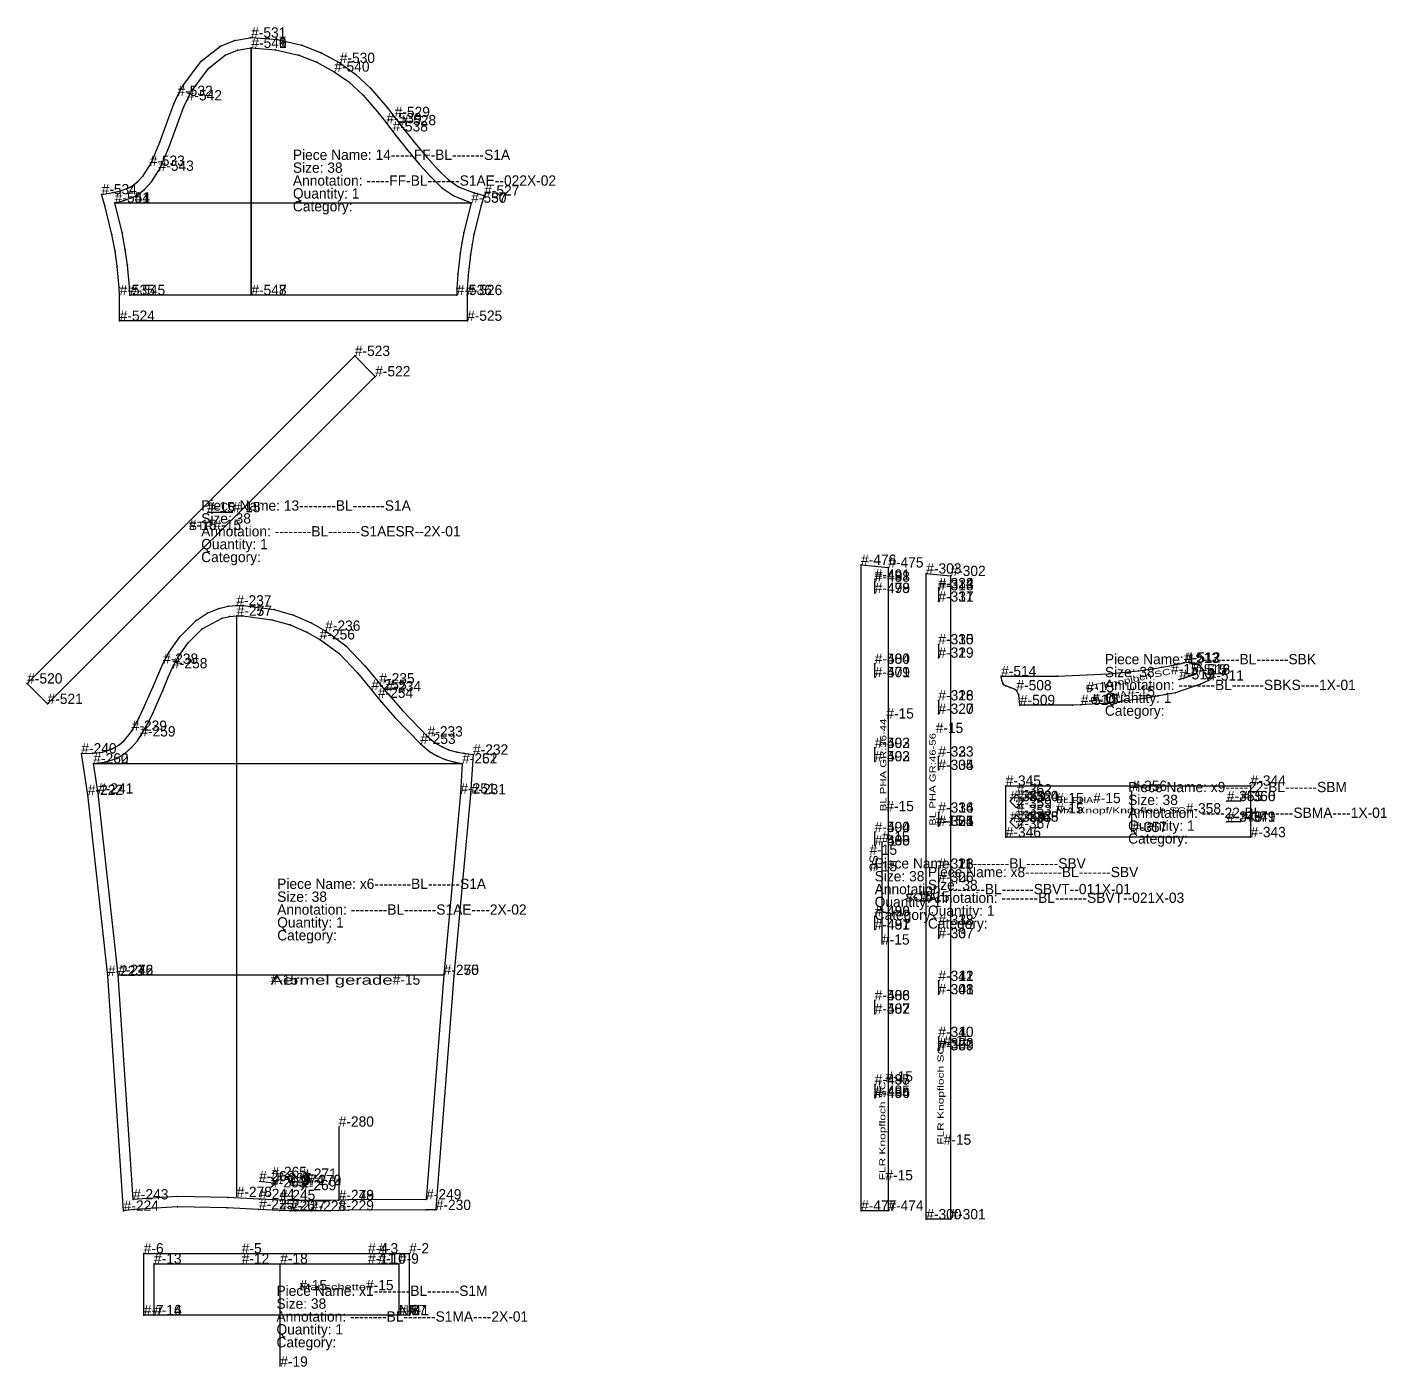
# Model space of a CAD drawing. Extents: x 424 to 3283, y -2022 to -698.
# Drawn here: x 1962 to 3283, y -1999 to -698 of the extents above; entities that cross this region are included whole.
import ezdxf
from ezdxf.enums import TextEntityAlignment as Align

# ---------------------------------------------------------------- set-up
doc = ezdxf.new("R2010")
doc.units = 0
for name, color, linetype in [('1', 240, 'CONTINUOUS'), ('13', 56, 'CONTINUOUS'), ('14', 95, 'CONTINUOUS'), ('15', 7, 'CONTINUOUS'), ('2', 170, 'CONTINUOUS'), ('3', 50, 'CONTINUOUS'), ('4', 130, 'CONTINUOUS'), ('6', 56, 'CONTINUOUS'), ('7', 200, 'CONTINUOUS'), ('8', 90, 'CONTINUOUS')]:
    doc.layers.add(name, color=color, linetype=linetype)

# ---------------------------------------------------------------- blocks, each defined once
blk = doc.blocks.new('Piece01')
at = {"layer": '1'}
blk.add_lwpolyline([(0, 60), (0, 120), (10, 120), (95.2, 120), (217.82, 120), (227.82, 120), (247.83, 120), (257.83, 120), (257.83, 60), (0, 60)], dxfattribs=at)
at = {"layer": '14'}
blk.add_lwpolyline([(10, 60), (10, 110), (95.2, 110), (217.82, 110), (227.82, 110), (247.83, 110), (247.83, 60)], dxfattribs=at)
at = {"layer": '2'}
for p in [(0, 120), (0, 120), (0, 120), (257.83, 120), (257.83, 120), (257.83, 120), (10, 110), (10, 110), (10, 110), (247.83, 110), (247.83, 110), (247.83, 110), (0, 60), (10, 60), (247.83, 60), (247.83, 60), (257.83, 60), (257.83, 60)]:
    blk.add_point(p, dxfattribs=at)
at = {"layer": '3'}
for p in [(10, 120), (95.2, 120), (217.82, 120), (227.82, 120), (247.83, 120), (95.2, 110), (217.82, 110), (227.82, 110)]:
    blk.add_point(p, dxfattribs=at)
at = {"layer": '4'}
for p in [(95.2, 120, 4), (217.82, 120, 4), (227.82, 120, 4), (95.2, 110, 4), (217.82, 110, 4), (227.82, 110, 4), (0, 60, 4), (10, 60, 4), (247.83, 60, 4), (257.83, 60, 4)]:
    blk.add_point(p, dxfattribs=at)
at = {"layer": '6'}
blk.add_line((257.83, 60), (0, 60), dxfattribs=at)
at = {"layer": '7'}
blk.add_line((132.55, 10), (132.55, 110), dxfattribs=at)
at = {"layer": '8'}
blk.add_line((247.83, 60), (10, 60), dxfattribs=at)
at = {"layer": '1'}
for s, p in [('Piece Name: x1--------BL-------S1M', (128.91, 78.75)), ('Size: 38', (128.91, 66.25)), ('Annotation: --------BL-------S1MA----2X-01', (128.91, 53.75)), ('Quantity: 1', (128.91, 41.25)), ('Category: ', (128.91, 28.75))]:
    blk.add_text(s, height=10, dxfattribs=at).set_placement(p)
at = {"layer": '15'}
blk.add_text('Manschette', height=6.46, dxfattribs=at).set_placement((151.29, 84.25), (215.88, 84.25), align=Align.ALIGNED)
at = {"layer": '2'}
for s, p in [('#-6', (0, 120)), ('#-13', (10, 110)), ('#-18', (132.55, 110)), ('#-9', (247.83, 110)), ('#-2', (257.83, 120)), ('#-15', (151.29, 84.25)), ('#-15', (215.88, 84.25)), ('#-7', (0, 60)), ('#-16', (10, 60)), ('#-14', (10, 60)), ('#-8', (247.83, 60)), ('#-17', (247.83, 60)), ('#-1', (257.83, 60)), ('#-19', (132.55, 10))]:
    blk.add_text(s, height=10, dxfattribs=at).set_placement(p)
at = {"layer": '3'}
for s, p in [('#-5', (95.2, 120)), ('#-12', (95.2, 110)), ('#-4', (217.82, 120)), ('#-11', (217.82, 110)), ('#-3', (227.82, 120)), ('#-10', (227.82, 110))]:
    blk.add_text(s, height=10, dxfattribs=at).set_placement(p)
at = {"layer": '4'}
for s, p in [('#-5', (95.2, 120)), ('#-12', (95.2, 110)), ('#-4', (217.82, 120)), ('#-11', (217.82, 110)), ('#-3', (227.82, 120)), ('#-10', (227.82, 110)), ('#-7', (0, 60)), ('#-14', (10, 60)), ('#-8', (247.83, 60)), ('#-1', (257.83, 60))]:
    blk.add_text(s, height=10, dxfattribs=at).set_placement(p)
at = {"layer": '8'}
blk.add_text('NM', height=10, dxfattribs=at).set_placement((247.83, 60))
blk = doc.blocks.new('Piece06')
at = {"layer": '1'}
blk.add_lwpolyline([(0, 444.42), (11.2, 444.67), (20.69, 445.78), (29.86, 448.75), (36.32, 452.52), (41.68, 457.11), (46.34, 462.7), (48.89, 466.39), (49.66, 467.58), (55.92, 478.72), (60.51, 488.28), (69.79, 509.59), (75.14, 522.48), (79.23, 531.48), (85.08, 542.6), (95.6, 557.65), (111.35, 573.54), (122.34, 580.55), (133.51, 585.21), (142.6, 587.33), (150.33, 588.11), (150.49, 588.12), (157.18, 588.1), (187.28, 584.1), (206.05, 578.67), (223.24, 571.34), (236.83, 563.55), (241.39, 560.57), (256.91, 548.91), (275.81, 529.29), (289.48, 512.45), (295.73, 504.74), (299.14, 500.63), (311.95, 486.12), (336.27, 460.88), (344, 454.45), (350.42, 450.72), (356.7, 448.06), (364.93, 445.76), (371.37, 444.58), (380.43, 443.28), (378.1, 404.71), (378.08, 404.54), (361.87, 228.4), (344.91, 10.48), (344.24, 0.96), (334.81, 1.2), (259.4, 0.84), (249.89, 0.47), (241.71, 0.19), (222.95, 0), (207.32, 0.14), (202.73, 0.23), (192.59, 0.56), (172.51, 1.55), (141.65, 3.01), (93.24, 3.97), (51.31, 1.25), (41.07, 0.18), (25.7, 228.37), (6.26, 404.11), (0, 444.42)], close=True, dxfattribs=at)
at = {"layer": '14'}
blk.add_lwpolyline([(11.63, 434.69), (22.7, 435.98), (33.97, 439.62), (42.17, 444.42), (48.86, 450.15), (54.41, 456.8), (57.24, 460.89), (58.21, 462.39), (64.8, 474.12), (69.63, 484.17), (78.99, 505.69), (84.34, 518.56), (88.22, 527.12), (93.69, 537.5), (103.45, 551.47), (117.38, 565.52), (136.83, 575.77), (143.94, 577.43), (150.86, 578.13), (156.72, 578.11), (184.98, 574.36), (202.73, 569.23), (218.94, 562.3), (231.48, 555.11), (235.82, 552.26), (250.29, 541.4), (268.16, 522.85), (281.71, 506.15), (288.01, 498.38), (291.52, 494.16), (304.6, 479.34), (329.31, 453.69), (338.25, 446.26), (346.01, 441.75), (353.43, 438.61), (362.77, 435.99), (369.89, 434.69), (368.13, 405.5), (351.9, 229.25), (334.93, 11.2), (259.17, 10.83), (249.94, 10.48), (241.47, 10.18), (222.95, 10), (207.47, 10.14), (202.96, 10.23), (192.97, 10.55), (172.99, 11.54), (142.15, 13), (93.02, 13.97), (50.35, 11.2), (35.66, 229.25), (16.18, 405.43), (11.63, 434.69)], close=True, dxfattribs=at)
at = {"layer": '2'}
for p in [(150.49, 588.12), (150.49, 588.12), (150.49, 588.12), (150.86, 578.13), (150.86, 578.13), (150.86, 578.13), (329.31, 453.69), (336.27, 460.88), (0, 444.42), (0, 444.42), (0, 444.42), (380.43, 443.28), (380.43, 443.28), (380.43, 443.28), (11.63, 434.69), (11.63, 434.69), (11.63, 434.69), (369.89, 434.69), (369.89, 434.69), (369.89, 434.69), (6.26, 404.11), (16.18, 405.43), (368.13, 405.5), (378.1, 404.71), (25.7, 228.37), (35.66, 229.25), (41.07, 0.18), (41.07, 0.18), (41.07, 0.18), (50.35, 11.2), (50.35, 11.2), (50.35, 11.2), (334.93, 11.2), (334.93, 11.2), (334.93, 11.2), (344.24, 0.96), (344.24, 0.96), (344.24, 0.96)]:
    blk.add_point(p, dxfattribs=at)
at = {"layer": '3'}
for p in [(133.51, 585.21), (142.6, 587.33), (150.33, 588.11), (157.18, 588.1), (187.28, 584.1), (111.35, 573.54), (122.34, 580.55), (136.83, 575.77), (143.94, 577.43), (156.72, 578.11), (184.98, 574.36), (202.73, 569.23), (206.05, 578.67), (223.24, 571.34), (95.6, 557.65), (117.38, 565.52), (218.94, 562.3), (231.48, 555.11), (236.83, 563.55), (241.39, 560.57), (85.08, 542.6), (103.45, 551.47), (235.82, 552.26), (256.91, 548.91), (79.23, 531.48), (93.69, 537.5), (250.29, 541.4), (275.81, 529.29), (75.14, 522.48), (84.34, 518.56), (88.22, 527.12), (268.16, 522.85), (69.79, 509.59), (78.99, 505.69), (281.71, 506.15), (289.48, 512.45), (295.73, 504.74), (288.01, 498.38), (291.52, 494.16), (299.14, 500.63), (55.92, 478.72), (60.51, 488.28), (69.63, 484.17), (304.6, 479.34), (311.95, 486.12), (46.34, 462.7), (48.89, 466.39), (49.66, 467.58), (58.21, 462.39), (64.8, 474.12), (36.32, 452.52), (41.68, 457.11), (48.86, 450.15), (54.41, 456.8), (57.24, 460.89), (344, 454.45), (350.42, 450.72), (11.2, 444.67), (20.69, 445.78), (22.7, 435.98), (29.86, 448.75), (33.97, 439.62), (42.17, 444.42), (338.25, 446.26), (346.01, 441.75), (353.43, 438.61), (356.7, 448.06), (362.77, 435.99), (364.93, 445.76), (371.37, 444.58), (378.08, 404.54), (351.9, 229.25), (361.87, 228.4), (93.02, 13.97), (51.31, 1.25), (93.24, 3.97), (141.65, 3.01), (142.15, 13), (172.51, 1.55), (172.99, 11.54), (192.59, 0.56), (192.97, 10.55), (202.73, 0.23), (202.96, 10.23), (207.32, 0.14), (207.47, 10.14), (222.95, 10), (222.95, 0), (241.47, 10.18), (241.71, 0.19), (249.89, 0.47), (249.94, 10.48), (259.17, 10.83), (259.4, 0.84), (334.81, 1.2), (344.91, 10.48)]:
    blk.add_point(p, dxfattribs=at)
at = {"layer": '4'}
for p in [(150.49, 588.12, 4), (150.86, 578.13, 4), (231.48, 555.11, 4), (236.83, 563.55, 4), (79.23, 531.48, 4), (88.22, 527.12, 4), (281.71, 506.15, 4), (289.48, 512.45, 4), (295.73, 504.74, 4), (288.01, 498.38, 4), (48.89, 466.39, 4), (57.24, 460.89, 4), (172.51, 1.55, 4), (172.99, 11.54, 4), (192.59, 0.56, 4), (192.97, 10.55, 4), (202.73, 0.23, 4), (202.96, 10.23, 4), (222.95, 10, 4), (222.95, 0, 4), (249.89, 0.47, 4), (249.94, 10.48, 4)]:
    blk.add_point(p, dxfattribs=at)
at = {"layer": '7'}
blk.add_line((150.86, 13.58), (150.86, 578.13), dxfattribs=at)
at = {"layer": '8'}
for p, q in [((11.63, 434.69), (369.89, 434.69)), ((35.66, 229.25), (351.9, 229.25)), ((249.94, 81.91), (249.94, 10.48)), ((172.66, 28.84), (189.07, 26.93)), ((189.07, 26.93), (184.17, 22.88)), ((189.07, 26.93), (184.81, 32.89)), ((218.13, 25.06), (213.87, 31.24)), ((201.72, 25.28), (218.13, 25.06)), ((218.13, 25.06), (213.45, 20.16))]:
    blk.add_line(p, q, dxfattribs=at)
at = {"layer": '1'}
for s, p in [('Piece Name: x6--------BL-------S1A', (190.21, 312.81)), ('Size: 38', (190.21, 300.31)), ('Annotation: --------BL-------S1AE----2X-02', (190.21, 287.81)), ('Quantity: 1', (190.21, 275.31)), ('Category: ', (190.21, 262.81))]:
    blk.add_text(s, height=10, dxfattribs=at).set_placement(p)
at = {"layer": '15'}
blk.add_text('Aermel gerade', height=9.12, dxfattribs=at).set_placement((183.77, 219.75), (302.37, 219.75), align=Align.ALIGNED)
at = {"layer": '2'}
for s, p in [('#-237', (150.49, 588.12)), ('#-257', (150.86, 578.13)), ('#-277', (150.86, 578.13)), ('#-253', (329.31, 453.69)), ('#-233', (336.27, 460.88)), ('#-240', (0, 444.42)), ('#-232', (380.43, 443.28)), ('#-260', (11.63, 434.69)), ('#-262', (11.63, 434.69)), ('#-252', (369.89, 434.69)), ('#-261', (369.89, 434.69)), ('#-222', (6.26, 404.11)), ('#-241', (16.18, 405.43)), ('#-251', (368.13, 405.5)), ('#-231', (378.1, 404.71)), ('#-223', (25.7, 228.37)), ('#-242', (35.66, 229.25)), ('#-276', (35.66, 229.25)), ('#-275', (351.9, 229.25)), ('#-15', (183.77, 219.75)), ('#-15', (302.37, 219.75)), ('#-280', (249.94, 81.91)), ('#-265', (184.81, 32.89)), ('#-271', (213.87, 31.24)), ('#-268', (172.66, 28.84)), ('#-263', (184.17, 22.88)), ('#-264', (189.07, 26.93)), ('#-266', (189.07, 26.93)), ('#-267', (189.07, 26.93)), ('#-274', (201.72, 25.28)), ('#-269', (213.45, 20.16)), ('#-270', (218.13, 25.06)), ('#-272', (218.13, 25.06)), ('#-273', (218.13, 25.06)), ('#-243', (50.35, 11.2)), ('#-278', (150.86, 13.58)), ('#-279', (249.94, 10.48)), ('#-249', (334.93, 11.2)), ('#-224', (41.07, 0.18)), ('#-230', (344.24, 0.96))]:
    blk.add_text(s, height=10, dxfattribs=at).set_placement(p)
at = {"layer": '3'}
for s, p in [('#-236', (236.83, 563.55)), ('#-256', (231.48, 555.11)), ('#-238', (79.23, 531.48)), ('#-258', (88.22, 527.12)), ('#-255', (281.71, 506.15)), ('#-235', (289.48, 512.45)), ('#-254', (288.01, 498.38)), ('#-234', (295.73, 504.74)), ('#-239', (48.89, 466.39)), ('#-259', (57.24, 460.89)), ('#-250', (351.9, 229.25)), ('#-244', (172.99, 11.54)), ('#-245', (192.97, 10.55)), ('#-246', (202.96, 10.23)), ('#-247', (222.95, 10)), ('#-248', (249.94, 10.48)), ('#-225', (172.51, 1.55)), ('#-226', (192.59, 0.56)), ('#-227', (202.73, 0.23)), ('#-228', (222.95, 0)), ('#-229', (249.89, 0.47))]:
    blk.add_text(s, height=10, dxfattribs=at).set_placement(p)
at = {"layer": '4'}
for s, p in [('#-237', (150.49, 588.12)), ('#-257', (150.86, 578.13)), ('#-236', (236.83, 563.55)), ('#-256', (231.48, 555.11)), ('#-238', (79.23, 531.48)), ('#-258', (88.22, 527.12)), ('#-255', (281.71, 506.15)), ('#-235', (289.48, 512.45)), ('#-254', (288.01, 498.38)), ('#-234', (295.73, 504.74)), ('#-239', (48.89, 466.39)), ('#-259', (57.24, 460.89)), ('#-244', (172.99, 11.54)), ('#-245', (192.97, 10.55)), ('#-246', (202.96, 10.23)), ('#-247', (222.95, 10)), ('#-248', (249.94, 10.48)), ('#-225', (172.51, 1.55)), ('#-226', (192.59, 0.56)), ('#-227', (202.73, 0.23)), ('#-228', (222.95, 0)), ('#-229', (249.89, 0.47))]:
    blk.add_text(s, height=10, dxfattribs=at).set_placement(p)
blk = doc.blocks.new('Piece08')
at = {"layer": '1'}
blk.add_lwpolyline([(20.25, 627.25), (43.75, 624.95), (43.75, 0), (20.25, 0), (20.25, 627.25)], close=True, dxfattribs=at)
at = {"layer": '13'}
for p in [(32, 613), (32, 611), (32, 600), (32, 558.51), (32, 545.51), (32, 504.02), (32, 491.02), (32, 449.53), (32, 436.53), (32, 395.04), (32, 382.04), (32, 382.04), (32, 340.55), (32, 327.55), (32, 286.06), (32, 273.06), (32, 231.57), (32, 218.57), (32, 177.08), (32, 166.08), (32, 164.08)]:
    blk.add_point(p, dxfattribs=at)
at = {"layer": '2'}
for p in [(20.25, 627.25), (20.25, 627.25), (43.75, 624.95), (20.25, 0), (43.75, 0)]:
    blk.add_point(p, dxfattribs=at)
at = {"layer": '8'}
for p, q in [((32, 613), (32, 600)), ((32, 558.51), (32, 545.51)), ((32, 504.02), (32, 491.02)), ((32, 436.54), (32, 449.53)), ((32, 395.04), (32, 382.04)), ((32, 340.55), (32, 327.55)), ((32, 286.06), (32, 273.06)), ((32, 231.57), (32, 218.58)), ((32, 177.08), (32, 164.08))]:
    blk.add_line(p, q, dxfattribs=at)
at = {"layer": '1'}
for s, p in [('Size: 38', (21.88, 319.87)), ('Piece Name: x8--------BL-------SBV', (21.88, 332.37)), ('Annotation: --------BL-------SBVT--021X-03', (21.88, 307.37)), ('Quantity: 1', (21.88, 294.87)), ('Category: ', (21.88, 282.37))]:
    blk.add_text(s, height=10, dxfattribs=at).set_placement(p)
at = {"layer": '13'}
for s, p in [('#-324', (32, 613)), ('#-318', (32, 611)), ('#-317', (32, 600)), ('#-315', (32, 558.51)), ('#-319', (32, 545.51)), ('#-316', (32, 504.02)), ('#-320', (32, 491.02)), ('#-323', (32, 449.53)), ('#-305', (32, 436.53)), ('#-314', (32, 395.04)), ('#-304', (32, 382.04)), ('#-321', (32, 382.04)), ('#-313', (32, 340.55)), ('#-306', (32, 327.55)), ('#-312', (32, 286.06)), ('#-307', (32, 273.06)), ('#-311', (32, 231.57)), ('#-308', (32, 218.57)), ('#-310', (32, 177.08)), ('#-322', (32, 166.08)), ('#-309', (32, 164.08))]:
    blk.add_text(s, height=10, dxfattribs=at).set_placement(p)
at = {"layer": '15'}
for s, p, p2 in [('BL PHA GR:46-56', (29.38, 382.37), (29.38, 472.37)), ('FLR Knopfloch SC', (37.16, 72.43), (37.16, 168.43))]:
    blk.add_text(s, height=6, rotation=90, dxfattribs=at).set_placement(p, p2, align=Align.ALIGNED)
blk.add_text('SC', height=8, dxfattribs=at).set_placement((0, 308.62), (16, 308.62), align=Align.ALIGNED)
at = {"layer": '2'}
for s, p in [('#-303', (20.25, 627.25)), ('#-302', (43.75, 624.95)), ('#-332', (32, 613)), ('#-331', (32, 600)), ('#-330', (32, 558.51)), ('#-329', (32, 545.51)), ('#-328', (32, 504.02)), ('#-327', (32, 491.02)), ('#-15', (29.38, 472.37)), ('#-333', (32, 449.53)), ('#-334', (32, 436.54)), ('#-336', (32, 395.04)), ('#-15', (29.38, 382.37)), ('#-335', (32, 382.04)), ('#-326', (32, 340.55)), ('#-325', (32, 327.55)), ('#-15', (0, 308.62)), ('#-15', (16, 308.62)), ('#-338', (32, 286.06)), ('#-337', (32, 273.06)), ('#-342', (32, 231.57)), ('#-341', (32, 218.58)), ('#-340', (32, 177.08)), ('#-339', (32, 164.08)), ('#-15', (37.16, 168.43)), ('#-15', (37.16, 72.43)), ('#-300', (20.25, 0)), ('#-301', (43.75, 0))]:
    blk.add_text(s, height=10, dxfattribs=at).set_placement(p)
blk = doc.blocks.new('Piece09')
at = {"layer": '1'}
blk.add_lwpolyline([(0, 0), (0, 50), (237.83, 50), (237.83, 0), (0, 0)], close=True, dxfattribs=at)
at = {"layer": '13'}
for p in [(10.58, 35), (214.83, 35), (227.83, 35), (10.58, 15), (214.83, 15), (227.83, 15)]:
    blk.add_point(p, dxfattribs=at)
at = {"layer": '2'}
for p in [(0, 50), (237.83, 50), (0, 0), (0, 0), (237.83, 0)]:
    blk.add_point(p, dxfattribs=at)
at = {"layer": '7'}
blk.add_line((122.55, 5), (122.55, 45), dxfattribs=at)
at = {"layer": '8'}
for p, q in [((4.08, 35), (10.58, 41.5)), ((10.58, 41.5), (17.08, 35)), ((10.58, 28.5), (4.08, 35)), ((17.08, 35), (10.58, 28.5)), ((227.83, 35), (214.83, 35)), ((4.08, 15), (10.58, 21.5)), ((10.58, 8.5), (4.08, 15)), ((10.58, 21.5), (17.08, 15)), ((17.08, 15), (10.58, 8.5)), ((227.83, 15), (214.83, 15))]:
    blk.add_line(p, q, dxfattribs=at)
at = {"layer": '1'}
for s, p in [('Piece Name: x9-----22-BL-------SBM', (118.91, 43.75)), ('Size: 38', (118.91, 31.25)), ('Annotation: -----22-BL-------SBMA----1X-01', (118.91, 18.75)), ('Quantity: 1', (118.91, 6.25)), ('Category: ', (118.91, -6.25))]:
    blk.add_text(s, height=10, dxfattribs=at).set_placement(p)
at = {"layer": '13'}
for s, p in [('#-352', (10.58, 35)), ('#-351', (214.83, 35)), ('#-350', (227.83, 35)), ('#-347', (10.58, 15)), ('#-348', (214.83, 15)), ('#-349', (227.83, 15))]:
    blk.add_text(s, height=10, dxfattribs=at).set_placement(p)
at = {"layer": '15'}
for s, p, p2 in [('BL PHA', (48.93, 33.06), (84.93, 33.06)), ('MA Knopf/Knopfloch SC', (48.93, 23.06), (174.93, 23.06))]:
    blk.add_text(s, height=6, dxfattribs=at).set_placement(p, p2, align=Align.ALIGNED)
at = {"layer": '2'}
for s, p in [('#-345', (0, 50)), ('#-356', (122.55, 45)), ('#-344', (237.83, 50)), ('#-361', (4.08, 35)), ('#-363', (4.08, 35)), ('#-362', (10.58, 41.5)), ('#-362', (10.58, 41.5)), ('#-360', (17.08, 35)), ('#-364', (17.08, 35)), ('#-15', (48.93, 33.06)), ('#-15', (84.93, 33.06)), ('#-365', (214.83, 35)), ('#-366', (227.83, 35)), ('#-359', (10.58, 28.5)), ('#-359', (10.58, 28.5)), ('#-353', (10.58, 21.5)), ('#-353', (10.58, 21.5)), ('#-15', (48.93, 23.06)), ('#-358', (174.93, 23.06)), ('#-354', (4.08, 15)), ('#-369', (4.08, 15)), ('#-367', (10.58, 8.5)), ('#-367', (10.58, 8.5)), ('#-355', (17.08, 15)), ('#-368', (17.08, 15)), ('#-357', (122.55, 5)), ('#-370', (214.83, 15)), ('#-371', (227.83, 15)), ('#-346', (0, 0)), ('#-343', (237.83, 0))]:
    blk.add_text(s, height=10, dxfattribs=at).set_placement(p)
blk = doc.blocks.new('Piece11')
at = {"layer": '1'}
blk.add_lwpolyline([(0, 0), (0.01, 627.41), (13.26, 626), (26.51, 624.82), (26.5, 0), (0, 0)], close=True, dxfattribs=at)
at = {"layer": '13'}
for p in [(13.26, 613), (13.26, 611), (13.26, 600), (13.26, 531.27), (13.26, 518.27), (13.26, 449.53), (13.26, 436.53), (13.25, 367.8), (13.25, 354.8), (13.25, 286.07), (13.25, 273.07), (13.25, 204.34), (13.25, 191.34), (13.25, 122.6), (13.25, 111.6), (13.25, 109.6)]:
    blk.add_point(p, dxfattribs=at)
at = {"layer": '2'}
for p in [(0.01, 627.41), (0.01, 627.41), (26.51, 624.82), (26.51, 624.82), (0, 0), (0, 0), (26.5, 0)]:
    blk.add_point(p, dxfattribs=at)
at = {"layer": '3'}
blk.add_point((13.26, 626), dxfattribs=at)
at = {"layer": '7'}
blk.add_line((20.37, 258.51), (20.37, 358.51), dxfattribs=at)
at = {"layer": '8'}
for p, q in [((13.26, 600), (13.26, 611)), ((13.26, 518.27), (13.26, 531.27)), ((13.26, 436.53), (13.26, 449.53)), ((13.25, 354.8), (13.25, 367.8)), ((13.25, 273.07), (13.25, 286.07)), ((13.25, 191.34), (13.25, 204.34)), ((13.25, 122.6), (13.25, 109.6))]:
    blk.add_line(p, q, dxfattribs=at)
at = {"layer": '1'}
for s, p in [('Size: 38', (13.25, 319.95)), ('Piece Name: 11--------BL-------SBV', (13.25, 332.45)), ('Annotation: --------BL-------SBVT--011X-01', (13.25, 307.45)), ('Quantity: 1', (13.25, 294.95)), ('Category: ', (13.25, 282.45))]:
    blk.add_text(s, height=10, dxfattribs=at).set_placement(p)
at = {"layer": '13'}
for s, p in [('#-491', (13.26, 613)), ('#-483', (13.26, 611)), ('#-478', (13.26, 600)), ('#-484', (13.26, 531.27)), ('#-479', (13.26, 518.27)), ('#-493', (13.26, 449.53)), ('#-492', (13.26, 436.53)), ('#-490', (13.25, 367.8)), ('#-480', (13.25, 354.8)), ('#-489', (13.25, 286.07)), ('#-481', (13.25, 273.07)), ('#-488', (13.25, 204.34)), ('#-482', (13.25, 191.34)), ('#-487', (13.25, 122.6)), ('#-485', (13.25, 111.6)), ('#-486', (13.25, 109.6))]:
    blk.add_text(s, height=10, dxfattribs=at).set_placement(p)
at = {"layer": '15'}
for s, height, rotation, p, p2 in [('BL PHA GR:36-44', 6, 90, (24.5, 388.07), (24.5, 478.07)), ('SC', 8, -90, (8.26, 345.7), (8.26, 329.7)), ('FLR Knopfloch SC', 6, 90, (23.63, 29.5), (23.63, 125.5))]:
    blk.add_text(s, height=height, rotation=rotation, dxfattribs=at).set_placement(p, p2, align=Align.ALIGNED)
at = {"layer": '2'}
for s, p in [('#-476', (0.01, 627.41)), ('#-475', (26.51, 624.82)), ('#-498', (13.26, 611)), ('#-499', (13.26, 600)), ('#-500', (13.26, 531.27)), ('#-501', (13.26, 518.27)), ('#-15', (24.5, 478.07)), ('#-502', (13.26, 449.53)), ('#-503', (13.26, 436.53)), ('#-15', (24.5, 388.07)), ('#-504', (13.25, 367.8)), ('#-505', (13.25, 354.8)), ('#-15', (20.37, 358.51)), ('#-15', (8.26, 345.7)), ('#-15', (8.26, 329.7)), ('#-496', (13.25, 286.07)), ('#-497', (13.25, 273.07)), ('#-15', (20.37, 258.51)), ('#-506', (13.25, 204.34)), ('#-507', (13.25, 191.34)), ('#-495', (13.25, 122.6)), ('#-15', (23.63, 125.5)), ('#-494', (13.25, 109.6)), ('#-15', (23.63, 29.5)), ('#-477', (0, 0)), ('#-474', (26.5, 0))]:
    blk.add_text(s, height=10, dxfattribs=at).set_placement(p)
blk = doc.blocks.new('Piece12')
at = {"layer": '1'}
blk.add_lwpolyline([(0, 28), (10.32, 28), (54.65, 28), (104.59, 30.27), (133.28, 33.32), (145.32, 34.98), (156.05, 36.77), (165.64, 38.56), (169.38, 39.35), (173.53, 40.2), (177.53, 41.03), (178.72, 41.32), (183.18, 41.77), (187.89, 41.12), (192.4, 38.64), (195.27, 35.19), (201.5, 23.86), (193.51, 20.34), (169.5, 11.96), (139.17, 6.26), (99.85, 1.5), (77.42, 0.17), (69.33, 0), (18.21, 0.01), (17.27, 10.1), (14.81, 14.32), (13.07, 15.4), (8.74, 17.04), (4.44, 18.68), (2.74, 19.75), (2.06, 20.48), (1.52, 21.33), (0.55, 23.77), (0, 28)], close=True, dxfattribs=at)
at = {"layer": '13'}
for p in [(184.88, 29.75), (188.26, 29.79), (173.06, 24.94)]:
    blk.add_point(p, dxfattribs=at)
at = {"layer": '2'}
for p in [(177.53, 41.03), (0, 28), (0, 28), (0, 28), (14.81, 14.32), (14.81, 14.32), (14.81, 14.32), (201.5, 23.86), (201.5, 23.86), (201.5, 23.86), (18.21, 0.01), (18.21, 0.01), (18.21, 0.01)]:
    blk.add_point(p, dxfattribs=at)
at = {"layer": '3'}
for p in [(173.53, 40.2), (178.72, 41.32), (183.18, 41.77), (187.89, 41.12), (10.32, 28), (54.65, 28), (104.59, 30.27), (133.28, 33.32), (145.32, 34.98), (156.05, 36.77), (165.64, 38.56), (169.38, 39.35), (192.4, 38.64), (195.27, 35.19), (0.55, 23.77), (1.52, 21.33), (2.06, 20.48), (2.74, 19.75), (4.44, 18.68), (8.74, 17.04), (13.07, 15.4), (193.51, 20.34), (17.27, 10.1), (69.33, 0), (77.42, 0.17), (99.85, 1.5), (139.17, 6.26), (169.5, 11.96)]:
    blk.add_point(p, dxfattribs=at)
at = {"layer": '4'}
for p in [(178.72, 41.32, 10.03), (77.42, 0.17, 10)]:
    blk.add_point(p, dxfattribs=at)
at = {"layer": '8'}
blk.add_line((173.06, 24.94), (188.26, 29.79), dxfattribs=at)
at = {"layer": '1'}
for s, p in [('Piece Name: 12--------BL-------SBK', (100.75, 39.63)), ('Size: 38', (100.75, 27.13)), ('Annotation: --------BL-------SBKS----1X-01', (100.75, 14.63)), ('Quantity: 1', (100.75, 2.13)), ('Category: ', (100.75, -10.37))]:
    blk.add_text(s, height=10, dxfattribs=at).set_placement(p)
at = {"layer": '13'}
for s, p in [('#-515', (184.88, 29.75)), ('#-516', (188.26, 29.79)), ('#-517', (173.06, 24.94))]:
    blk.add_text(s, height=10, dxfattribs=at).set_placement(p)
at = {"layer": '15'}
for s, p, p2 in [('ST Knoploch SC', (82.78, 12.52), (164.94, 29.98)), ('BL PHA', (87.49, 0.97), (122.71, 8.45))]:
    blk.add_text(s, height=6, rotation=12, dxfattribs=at).set_placement(p, p2, align=Align.ALIGNED)
at = {"layer": '2'}
for s, p in [('#-15', (164.94, 29.98)), ('#-513', (177.53, 41.03)), ('#-518', (188.26, 29.79)), ('#-514', (0, 28)), ('#-519', (173.06, 24.94)), ('#-511', (201.5, 23.86)), ('#-508', (14.81, 14.32)), ('#-15', (82.78, 12.52)), ('#-15', (122.71, 8.45)), ('#-509', (18.21, 0.01)), ('#-15', (87.49, 0.97))]:
    blk.add_text(s, height=10, dxfattribs=at).set_placement(p)
at = {"layer": '3'}
for s, p in [('#-512', (178.72, 41.32)), ('#-510', (77.42, 0.17))]:
    blk.add_text(s, height=10, dxfattribs=at).set_placement(p)
at = {"layer": '4'}
for s, p in [('#-512', (178.72, 41.32)), ('#-510', (77.42, 0.17))]:
    blk.add_text(s, height=10, dxfattribs=at).set_placement(p)
blk = doc.blocks.new('Piece13')
at = {"layer": '1'}
blk.add_lwpolyline([(318.2, 338), (338, 318.2), (19.8, 0), (0, 19.8), (318.2, 338)], close=True, dxfattribs=at)
at = {"layer": '2'}
for p in [(318.2, 338), (318.2, 338), (338, 318.2), (0, 19.8), (19.8, 0)]:
    blk.add_point(p, dxfattribs=at)
at = {"layer": '7'}
blk.add_line((174.81, 186.25), (199.81, 186.25), dxfattribs=at)
at = {"layer": '1'}
for s, p in [('Piece Name: 13--------BL-------S1A', (169, 187.75)), ('Size: 38', (169, 175.25)), ('Annotation: --------BL-------S1AESR--2X-01', (169, 162.75)), ('Quantity: 1', (169, 150.25)), ('Category: ', (169, 137.75))]:
    blk.add_text(s, height=10, dxfattribs=at).set_placement(p)
at = {"layer": '15'}
blk.add_text('STR', height=8, dxfattribs=at).set_placement((157, 169), (181, 169), align=Align.ALIGNED)
at = {"layer": '2'}
for s, p in [('#-523', (318.2, 338)), ('#-522', (338, 318.2)), ('#-15', (174.81, 186.25)), ('#-15', (199.81, 186.25)), ('#-15', (157, 169)), ('#-15', (181, 169)), ('#-520', (0, 19.8)), ('#-521', (19.8, 0))]:
    blk.add_text(s, height=10, dxfattribs=at).set_placement(p)
blk = doc.blocks.new('Piece14')
at = {"layer": '1'}
blk.add_lwpolyline([(17.52, 25), (16.97, 32.41), (15.25, 52.97), (13.05, 67.71), (10.05, 83.76), (3.07, 112.05), (0, 122.83), (11.14, 124.54), (18.48, 126.14), (28.12, 129.86), (34.96, 134.96), (40.43, 140.95), (46.59, 150.54), (49.12, 155.44), (56.55, 173.64), (70.25, 210.88), (73.69, 218.4), (78.85, 228.34), (96.84, 252.09), (115.52, 266.92), (129.05, 272.35), (144.16, 275), (145.22, 275.08), (145.79, 275.08), (170.68, 273.25), (194.41, 267.77), (213.09, 260.43), (231.32, 250.45), (246.66, 239.55), (261.21, 226.09), (277.4, 207.35), (284.62, 197.95), (287.57, 194.04), (290.64, 189.99), (293.65, 186.06), (303.83, 173.31), (315.88, 158.87), (327.02, 146.67), (336.78, 136.85), (346.7, 130.21), (361.85, 124.24), (371.55, 121.69), (368.6, 111.95), (361.54, 83.7), (359.81, 74.15), (358.26, 64.22), (355.87, 44.39), (354.96, 30.78), (354.89, 25), (354.89, 0), (17.52, 0), (17.52, 25)], close=True, dxfattribs=at)
at = {"layer": '14'}
blk.add_lwpolyline([(27.55, 25), (26.96, 32.86), (25.19, 54.11), (22.91, 69.39), (19.82, 85.87), (12.72, 114.67), (21.07, 116.49), (32.94, 121.07), (41.78, 127.65), (48.43, 134.93), (55.32, 145.68), (58.22, 151.3), (65.88, 170.06), (79.51, 207.09), (82.69, 214.07), (87.42, 223.19), (104.2, 245.34), (120.07, 257.94), (132.08, 262.79), (145.4, 265.09), (169, 263.37), (191.52, 258.16), (209.05, 251.28), (226, 242), (240.07, 232.02), (254.05, 219.12), (269.67, 201.01), (276.65, 191.91), (279.6, 188), (282.68, 183.93), (285.76, 179.91), (296.06, 167.03), (308.33, 152.31), (319.4, 140.2), (330.3, 129.21), (342.12, 121.31), (358.97, 114.67), (351.75, 85.78), (349.94, 75.72), (348.36, 65.63), (345.92, 45.34), (344.97, 31.15), (344.89, 25), (27.55, 25)], close=True, dxfattribs=at)
at = {"layer": '2'}
for p in [(145.22, 275.08), (145.22, 275.08), (145.22, 275.08), (145.4, 265.09), (145.4, 265.09), (145.4, 265.09), (0, 122.83), (0, 122.83), (0, 122.83), (371.55, 121.69), (371.55, 121.69), (371.55, 121.69), (12.72, 114.67), (12.72, 114.67), (12.72, 114.67), (358.97, 114.67), (358.97, 114.67), (358.97, 114.67), (17.52, 25), (17.52, 25), (27.55, 25), (27.55, 25), (344.89, 25), (344.89, 25), (354.89, 25), (354.89, 25), (354.89, 25), (17.52, 0), (354.89, 0), (354.89, 0)]:
    blk.add_point(p, dxfattribs=at)
at = {"layer": '3'}
for p in [(115.52, 266.92), (129.05, 272.35), (144.16, 275), (145.79, 275.08), (170.68, 273.25), (194.41, 267.77), (96.84, 252.09), (120.07, 257.94), (132.08, 262.79), (169, 263.37), (191.52, 258.16), (209.05, 251.28), (213.09, 260.43), (104.2, 245.34), (226, 242), (231.32, 250.45), (246.66, 239.55), (78.85, 228.34), (240.07, 232.02), (261.21, 226.09), (73.69, 218.4), (82.69, 214.07), (87.42, 223.19), (254.05, 219.12), (70.25, 210.88), (79.51, 207.09), (269.67, 201.01), (277.4, 207.35), (276.65, 191.91), (279.6, 188), (284.62, 197.95), (287.57, 194.04), (290.64, 189.99), (293.65, 186.06), (56.55, 173.64), (282.68, 183.93), (285.76, 179.91), (303.83, 173.31), (65.88, 170.06), (296.06, 167.03), (315.88, 158.87), (46.59, 150.54), (49.12, 155.44), (55.32, 145.68), (58.22, 151.3), (308.33, 152.31), (327.02, 146.67), (34.96, 134.96), (40.43, 140.95), (48.43, 134.93), (319.4, 140.2), (336.78, 136.85), (11.14, 124.54), (18.48, 126.14), (28.12, 129.86), (32.94, 121.07), (41.78, 127.65), (330.3, 129.21), (342.12, 121.31), (346.7, 130.21), (361.85, 124.24), (3.07, 112.05), (21.07, 116.49), (368.6, 111.95), (10.05, 83.76), (19.82, 85.87), (351.75, 85.78), (361.54, 83.7), (13.05, 67.71), (22.91, 69.39), (349.94, 75.72), (359.81, 74.15), (15.25, 52.97), (25.19, 54.11), (348.36, 65.63), (358.26, 64.22), (345.92, 45.34), (355.87, 44.39), (16.97, 32.41), (26.96, 32.86), (344.97, 31.15), (354.96, 30.78)]:
    blk.add_point(p, dxfattribs=at)
at = {"layer": '4'}
for p in [(145.22, 275.08, 4), (145.4, 265.09, 4), (226, 242, 4), (231.32, 250.45, 4), (73.69, 218.4, 4), (82.69, 214.07, 4), (276.65, 191.91, 4), (284.62, 197.95, 4), (290.64, 189.99, 4), (282.68, 183.93, 4), (46.59, 150.54, 4), (55.32, 145.68, 4), (17.52, 25, 4), (354.89, 25, 4)]:
    blk.add_point(p, dxfattribs=at)
at = {"layer": '7'}
blk.add_line((145.4, 25), (145.4, 265.09), dxfattribs=at)
at = {"layer": '8'}
for p, q in [((145.4, 265.09), (145.4, 25)), ((12.72, 114.67), (358.97, 114.67))]:
    blk.add_line(p, q, dxfattribs=at)
at = {"layer": '1'}
for s, p in [('Piece Name: 14-----FF-BL-------S1A', (185.77, 156.29)), ('Size: 38', (185.77, 143.79)), ('Annotation: -----FF-BL-------S1AE--022X-02', (185.77, 131.29)), ('Quantity: 1', (185.77, 118.79)), ('Category: ', (185.77, 106.29))]:
    blk.add_text(s, height=10, dxfattribs=at).set_placement(p)
at = {"layer": '2'}
for s, p in [('#-531', (145.22, 275.08)), ('#-546', (145.4, 265.09)), ('#-549', (145.4, 265.09)), ('#-541', (145.4, 265.09)), ('#-534', (0, 122.83)), ('#-544', (12.72, 114.67)), ('#-551', (12.72, 114.67)), ('#-537', (358.97, 114.67)), ('#-550', (358.97, 114.67)), ('#-527', (371.55, 121.69)), ('#-535', (17.52, 25)), ('#-545', (27.55, 25)), ('#-548', (145.4, 25)), ('#-547', (145.4, 25)), ('#-536', (344.89, 25)), ('#-526', (354.89, 25)), ('#-524', (17.52, 0)), ('#-525', (354.89, 0))]:
    blk.add_text(s, height=10, dxfattribs=at).set_placement(p)
at = {"layer": '3'}
for s, p in [('#-540', (226, 242)), ('#-530', (231.32, 250.45)), ('#-532', (73.69, 218.4)), ('#-542', (82.69, 214.07)), ('#-539', (276.65, 191.91)), ('#-529', (284.62, 197.95)), ('#-528', (290.64, 189.99)), ('#-538', (282.68, 183.93)), ('#-533', (46.59, 150.54)), ('#-543', (55.32, 145.68))]:
    blk.add_text(s, height=10, dxfattribs=at).set_placement(p)
at = {"layer": '4'}
for s, p in [('#-531', (145.22, 275.08)), ('#-541', (145.4, 265.09)), ('#-540', (226, 242)), ('#-530', (231.32, 250.45)), ('#-532', (73.69, 218.4)), ('#-542', (82.69, 214.07)), ('#-539', (276.65, 191.91)), ('#-529', (284.62, 197.95)), ('#-528', (290.64, 189.99)), ('#-538', (282.68, 183.93)), ('#-533', (46.59, 150.54)), ('#-543', (55.32, 145.68)), ('#-535', (17.52, 25)), ('#-526', (354.89, 25))]:
    blk.add_text(s, height=10, dxfattribs=at).set_placement(p)

msp = doc.modelspace()

# ---------------------------------------------------------------- block references
at = {"layer": '1'}
for name, p in [('Piece14', (2034.54, -982.94)), ('Piece13', (1962.25, -1355.11)), ('Piece11', (2772.12, -1847.4)), ('Piece08', (2815.23, -1855.74)), ('Piece06', (2014.86, -1847.62)), ('Piece12', (2908.21, -1356.24)), ('Piece09', (2912.64, -1484.55)), ('Piece01', (2075.45, -2008.88))]:
    msp.add_blockref(name, p, dxfattribs=at)

doc.saveas('drawing.dxf')
